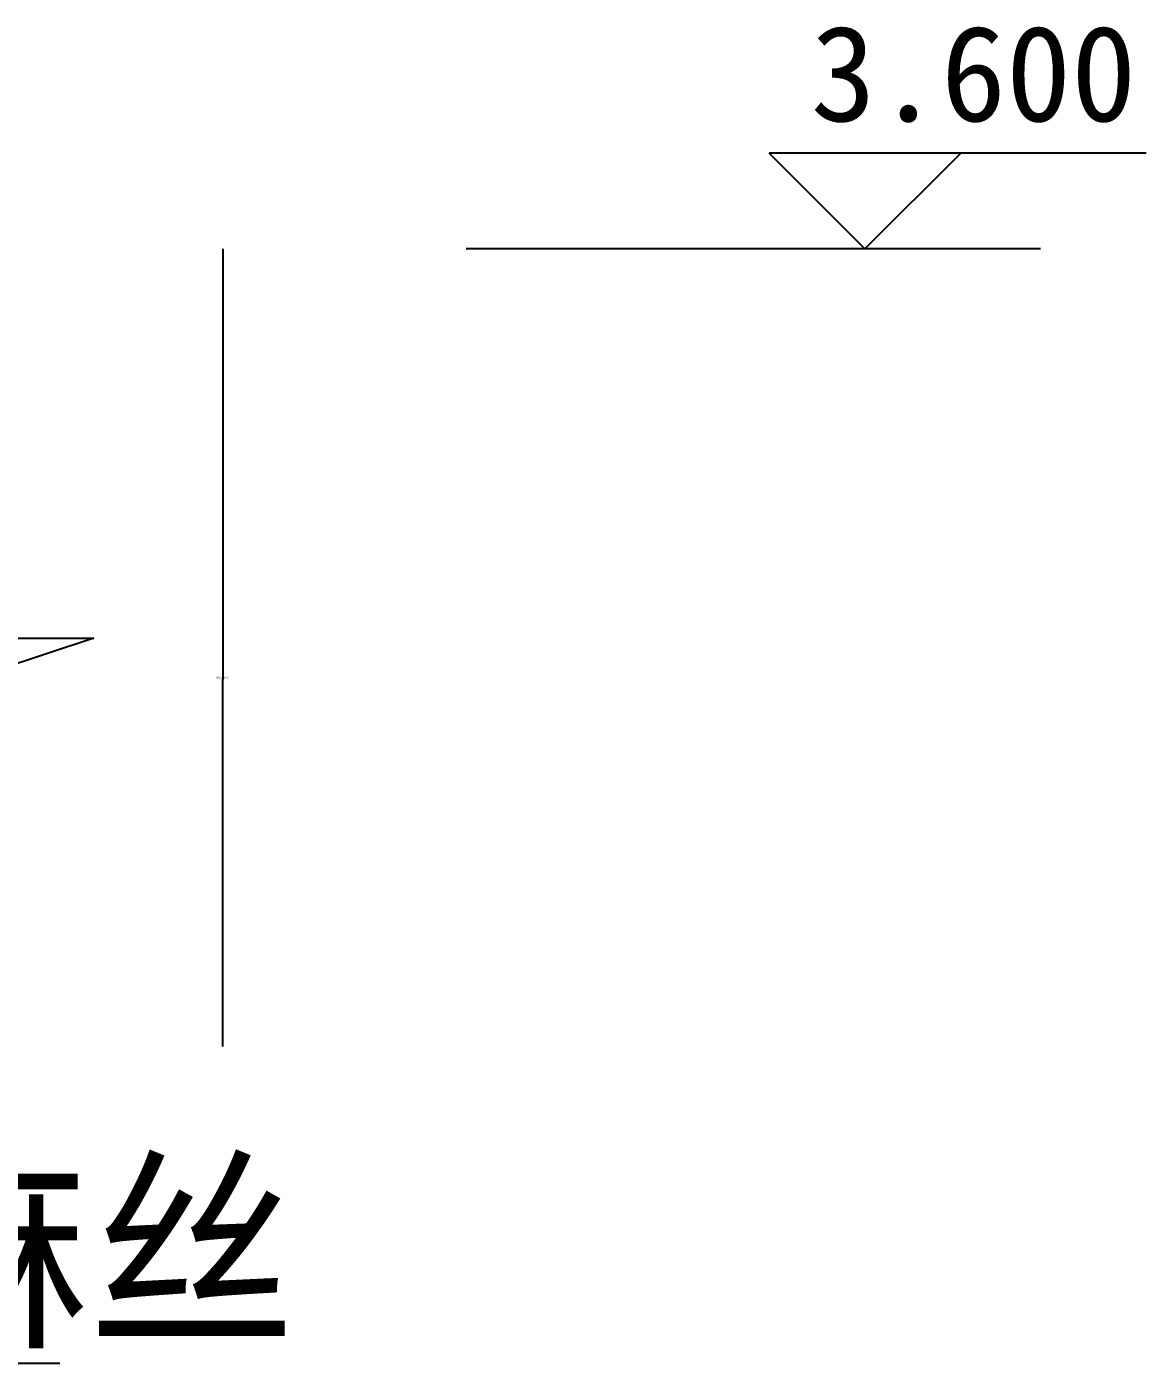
# Model space of a CAD drawing. Header units: metres. Extents: x -2762 to -710, y 1276 to 2221.
# Drawn here: x -1412 to -710, y 1351 to 2189 of the extents above; entities that cross this region are included whole.
import ezdxf

# ---------------------------------------------------------------- set-up
doc = ezdxf.new("R2010")
doc.units = ezdxf.units.M
for name, color, linetype in [('PUB_DIM', 3, 'Continuous'), ('PUB_TEXT', 7, 'Continuous'), ('S_SURFACE', 6, 'Continuous')]:
    doc.layers.add(name, color=color, linetype=linetype)
doc.dimstyles.get("Standard").update_dxf_attribs({"dimtxt": 2.5, "dimasz": 2.5, "dimexe": 1.25, "dimexo": 0.625, "dimtad": 1, "dimcen": 2.5, "dimazin": 3, "dimtfac": 1, "dimtmove": 0, "dimatfit": 3})

# ---------------------------------------------------------------- blocks, each defined once
blk = doc.blocks.new('*D1')
for p, q in [((-1289.11, 2050), (-1289.11, 1780)), ((-1289.36, 1780), (-1289.61, 1780)), ((-1289.11, 1550), (-1289.11, 1780)), ((-1289.11, 1780), (-1289.11, 1780)), ((-1288.86, 1780), (-1288.61, 1780))]:
    blk.add_line(p, q)
at = {"layer": 'Defpoints'}
for p in [(-1289.11, 2050), (-1289.11, 1780), (-1289.11, 1550)]:
    blk.add_point(p, dxfattribs=at)
at = {"layer": 'PUB_DIM', "insert": (-1289.11, 1781.125), "char_height": 1, "attachment_point": 5}
blk.add_mtext('500(按设计)', dxfattribs=at)

msp = doc.modelspace()

# ---------------------------------------------------------------- linework, layer by layer
at = {"layer": 'PUB_DIM'}
for p, q in [((-710.12, 2110), (-946.47, 2110)), ((-886.47, 2050), (-946.47, 2110)), ((-826.47, 2110), (-886.47, 2050)), ((-776.47, 2050), (-1136.47, 2050))]:
    msp.add_line(p, q, dxfattribs=at)
at = {"layer": 'S_SURFACE'}
for p, q in [((-1370, 1806.02), (-1490, 1766.02)), ((-1430, 1806.02), (-1370, 1806.02)), ((-1749.76, 1351.4), (-1391.27, 1351.4))]:
    msp.add_line(p, q, dxfattribs=at)

# ---------------------------------------------------------------- texts
at = {"layer": 'PUB_DIM'}
msp.add_text('3.600', height=60, dxfattribs=at).set_placement((-920.47, 2130))
at = {"layer": 'PUB_TEXT'}
msp.add_text('沥青麻丝', height=100, dxfattribs=at).set_placement((-1763.36, 1371.4))

# ---------------------------------------------------------------- dimensions: what is measured, and where the dimension line sits
at = {"layer": 'PUB_DIM'}
dim = msp.add_linear_dim(base=(-1289.11, 1780), p1=(-1289.11, 2050), p2=(-1289.11, 1550), text='500(按设计)', dimstyle='Standard', dxfattribs=at)
dim.commit()
dim.dimension.update_dxf_attribs({"geometry": '*D1', "text_midpoint": (-1289.11, 1781.125)})

doc.saveas('drawing.dxf')
